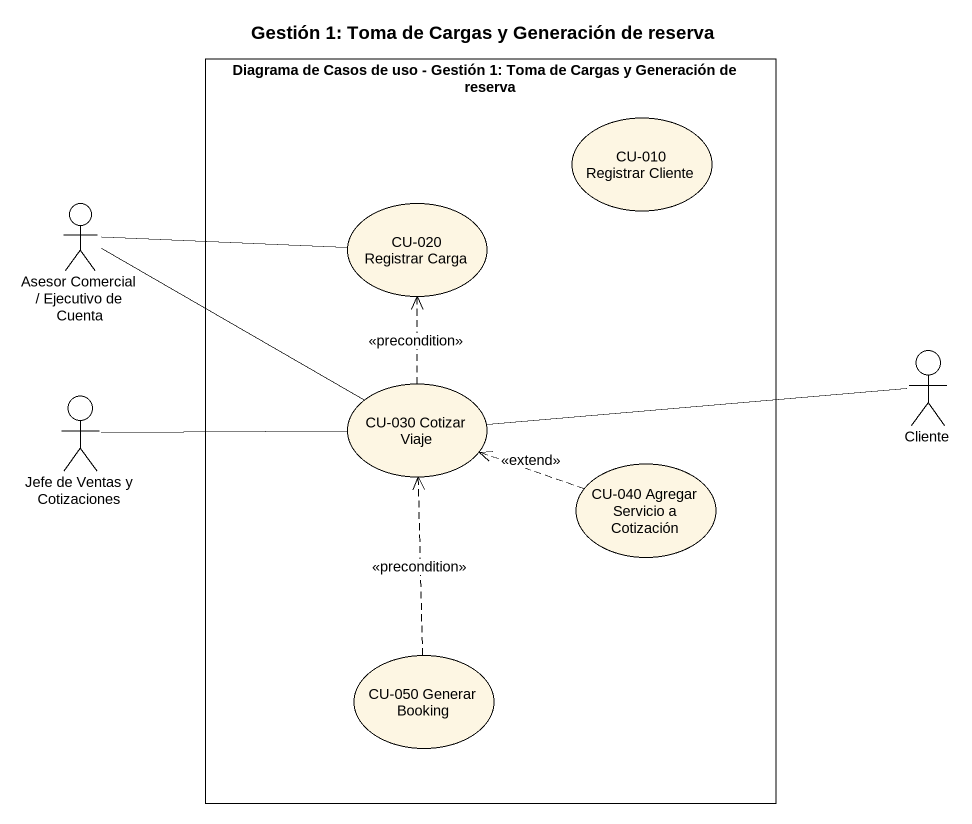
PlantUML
@startuml
title Gestión 1: Toma de Cargas y Generación de reserva
rectangle "Diagrama de Casos de uso - Gestión 1: Toma de Cargas y Generación de reserva" as Diagrama_de_Casos_de_uso {
  usecase "CU-010 Registrar Cliente" as CU_010_Registrar_Cliente
  usecase "CU-020 Registrar Carga" as CU_020_Registrar_Carga
  usecase "CU-030 Cotizar Viaje" as CU_030_Cotizar_Viaje
  usecase "CU-040 Agregar Servicio a Cotización" as CU_040_Agregar_Servicio_a
  usecase "CU-050 Generar Booking" as CU_050_Generar_Booking
}
actor "Asesor Comercial / Ejecutivo de Cuenta" as Asesor_Comercial_Ejecutivo
actor Cliente
actor "Jefe de Ventas y Cotizaciones" as Jefe_de_Ventas_y
Asesor_Comercial_Ejecutivo -right- CU_020_Registrar_Carga
Asesor_Comercial_Ejecutivo -right- CU_030_Cotizar_Viaje
Cliente -left- CU_030_Cotizar_Viaje
Jefe_de_Ventas_y -right- CU_030_Cotizar_Viaje
CU_030_Cotizar_Viaje .up.> CU_020_Registrar_Carga : <<precondition>>
CU_040_Agregar_Servicio_a .left.> CU_030_Cotizar_Viaje : <<extend>>
CU_050_Generar_Booking .up.> CU_030_Cotizar_Viaje : <<precondition>>
@enduml
